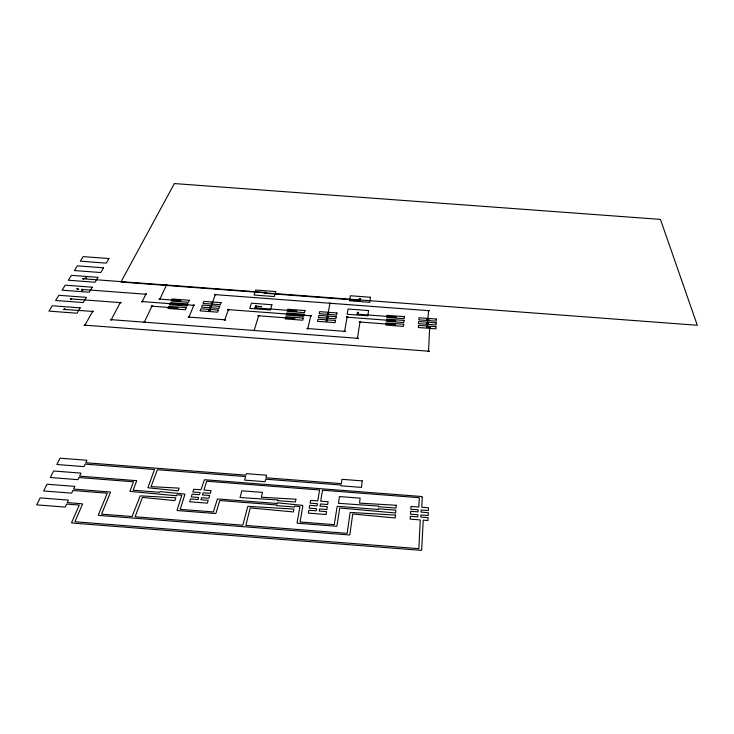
<?xml version="1.0" encoding="UTF-8"?>
<svg xmlns="http://www.w3.org/2000/svg" width="734" height="734" viewBox="0 0 734 734"><rect width="100%" height="100%" fill="white"/><g stroke="black" fill="none" stroke-linecap="round" stroke-linejoin="round"><path stroke-width="1.1" d="M143.616 322.208L145.038 322.244M209.915 310.528L208.529 310.51L209.328 310.216M330.658 303.353L329.327 303.252M265.91 292.481L265.203 292.692M265.653 293.325L264.304 293.297L265.057 293.031M328.63 313.372C325.474 313.675 329.713 312.95 328.162 313.069M259.359 315.813L258.717 315.537M256.716 306.234L256.083 305.94M253.432 330.465L254.854 330.529M256.194 307.922L254.817 307.885L255.588 307.61M311.455 315.813L310.702 316.042M179.38 304.381L178.812 304.069M395.195 320.822L347.081 317.189L344.622 331.346L307.83 328.566L310.757 315.776L228.402 309.656L224.787 319.785L188.968 317.088L193.822 305.307L178.068 304.17L179.454 304.225M429.243 351.265L428.546 350.889M430.39 327.3L429.794 327.566M111.963 319.73L110.54 319.721L111.403 319.4M428.821 319.565L428.151 319.226M429.271 310.675L428.638 310.922M427.16 327.089L428.601 310.656L215.31 294.637L209.484 310.5M427.858 327.116L426.463 327.061M427.546 319.712L426.885 319.345L428.252 319.501M360.651 322.079L360.018 321.758M356.742 338.273L358.164 338.301L357.412 338.567M359.137 300.417L360.449 300.49L359.935 300.151M359.293 299.389L360.633 299.435M358.577 312.436L357.201 312.354M358.293 314.235L356.926 314.189L357.651 313.913M229.1 309.693L228.494 309.39M165.811 285.021L167.159 285.076M224.09 319.795L225.476 319.868L224.943 319.519M160.572 299.169L159.205 299.142L160.012 298.857M347.778 317.244L347.127 316.923M346.751 317.244L348.127 317.244L346.751 317.152M343.925 331.373L345.31 331.438L344.668 331.071M152.654 306.179L151.259 306.106L151.819 306.427M215.98 294.591L215.383 294.38M85.63 325.235L84.19 325.235L85.071 324.905M146.525 294.279L145.818 294.49M81.502 290.279L82.859 290.38M142.341 301.325L141.524 301.619L142.901 301.637M328.777 313.39L328.034 313.601M325.859 320.942L327.236 320.969M65.427 309.28L64.95 309.042M257.955 315.776C258.946 315.097 257.331 316.042 258.579 316.07M63.895 309.473L65.308 309.519M189.078 316.813L188.271 317.125L189.666 317.143M307.895 328.291L307.133 328.584L308.537 328.621M177.995 304.316L179.28 304.482L178.601 304.592M429.005 327.236L430.344 327.226L429.794 327.015M427.922 310.61L429.188 310.565L428.61 310.399M359.256 321.969C360.587 321.253 358.32 322.226 359.908 322.299M357.889 312.409L357.605 314.18L395.58 317.042M93.328 311.491L92.603 311.684M346.393 317.152L347.035 317.455M214.631 294.618L215.209 294.894M82.529 289.737L81.997 289.444L83.364 289.535M141.524 301.555L142.084 301.848M329.997 303.252L326.538 320.914M188.262 317.042L188.877 317.363M307.124 328.502L307.794 328.85M327.401 313.28L328.015 313.069M254.148 330.474L258.662 315.803L294.215 318.483M194.473 305.408L193.758 305.573M255.349 306.142C256.707 305.454 254.423 306.381 255.946 306.463M310.069 315.721L311.445 315.767L310.849 315.51M295.031 314.326C293.536 315.482 297.6 314.372 294.894 314.427M264.561 292.389L265.864 292.371L265.313 292.187M120.936 302.656L120.11 302.867M227.714 309.601C228.898 308.986 226.999 309.84 228.311 309.922M166.49 285.031L159.893 299.114L180.298 300.656M144.332 322.18L151.947 306.161L177.27 308.17M193.134 305.252L194.51 305.289L193.978 305.05M426.885 319.354L427.527 319.18M82.18 290.325L82.685 289.49L145.846 294.233L142.213 301.582L178.692 304.335M145.167 294.187L146.534 294.215L146.038 293.985M64.61 309.473L92.649 311.409L84.915 325.18L428.528 351.182L429.702 327.281L427.133 327.089M64.041 309.216C65.812 308.619 62.95 309.353 64.546 309.574M119.559 302.555L120.945 302.582L120.459 302.353M91.952 311.363L93.365 311.381L92.823 311.143M178.087 304.105L178.903 303.913M82.015 289.416L82.786 289.233M345.283 331.474L344.567 331.621M360.422 300.527L359.825 300.656M225.439 319.914L224.723 320.061M151.314 306.05L152.048 305.894M359.743 298.766C361.495 298.509 358.073 299.178 360.495 299.215M82.758 278.59L83.346 278.535M86.74 278.232L85.924 277.837M355.375 299.986L356.274 300.417M357.109 299.49L358.008 299.922M355.825 300.197L360.018 299.013L359.798 300.399L264.974 293.279L265.24 292.435L83.199 278.782L86.291 278.048M83.566 278.984L83.052 279.021M299.619 315.29L300.279 315.06L299.701 314.758M260.845 306.83L261.561 306.61L260.955 306.307M177.004 308.326L177.646 307.913M209.429 310.766L210.181 310.537L209.585 310.234M395.608 317.308L396.268 317.079L395.608 316.776M428.17 319.758L428.803 319.593L427.454 319.455M395.222 321.097L395.892 320.868L395.222 320.556M294.196 318.758L294.903 318.547L294.334 318.217M294.756 314.886L295.848 314.776L295.242 314.418M177.233 307.794L176.499 308.207M180.032 300.362L179.243 300.564L179.812 300.885M180.188 300.912L180.977 300.711L180.463 300.399M296.059 311.198L296.802 311.014L296.288 310.675M71.17 298.637L71.703 298.949L70.859 299.16M394.782 324.923L395.507 324.722L394.892 324.391M428.491 351.467L429.151 351.366L427.812 351.164M260.873 306.564L256.028 306.206L255.505 307.876L296.123 310.932M357.586 314.446L356.917 314.18M71.014 298.903L120.248 302.61L111.256 319.675L357.458 338.282L359.954 322.033L394.809 324.657M264.901 293.527L264.313 293.316M357.495 337.998L358.164 338.282M111.109 319.951L110.531 319.685M327.869 313.583L327.254 313.326M255.395 308.133L254.808 307.867M159.746 299.371L159.205 299.16M84.731 325.465L84.19 325.19M209.043 310.739L208.539 310.519M77.786 288.545L76.611 288.829M176.729 308.335L177.894 308.051M77.676 289.435L78.877 289.168M77.198 288.682L78.263 289.297M422.224 497.313L421.802 507.249L428.472 507.772L428.362 510.589L421.114 510.029L421.013 512.112L428.28 512.681L428.161 515.525L420.876 514.956L420.775 517.066L428.078 517.635L427.959 520.516L423.261 520.149L421.637 550.142A2.798 1.45 5.1 0 1 421.16 550.353L71.895 523.012A3.019 1.505 -2.7 0 1 71.547 522.736L79.244 505.056L66.601 504.065L65.198 507.084L36.7 504.854L40.177 497.9L68.445 500.102L67.299 502.57L82.025 503.799A2.257 1.101 -2.4 0 1 82.529 504.12L74.914 521.755L418.848 548.674L420.261 519.92L410.196 519.131L410.379 516.259L417.765 516.837L417.875 514.727L410.499 514.149L410.673 511.304L418.031 511.882L418.132 509.791L410.801 509.222L410.976 506.414L418.839 507.029L419.316 497.707L322.529 490.202L320.694 501.157L328.107 501.726L327.667 504.524L320.419 503.964L320.052 506.13L327.318 506.699L326.869 509.524L319.584 508.956L319.235 511.057L326.538 511.626L326.089 514.488L308.326 513.103L308.84 510.24L316.235 510.818L316.593 508.726L309.216 508.148L309.72 505.322L317.079 505.9L317.446 503.735L310.115 503.157L310.61 500.368L317.739 500.927L319.611 489.973L206.676 481.21L203.951 490.046L211.126 490.606L210.3 493.358L203.098 492.798L202.437 494.927L209.658 495.487L208.823 498.267L201.584 497.707L200.942 499.771L208.208 500.331L207.364 503.148L189.711 501.772L190.611 498.964L197.969 499.542L198.611 497.478L191.271 496.909L192.161 494.129L199.483 494.698L200.143 492.569L192.849 492L193.73 489.257L200.997 489.817L204.291 479.944A2.615 1.266 0.4 0 1 204.841 479.742L421.454 496.496A1.477 0.725 4.9 0 1 422.197 496.955L422.224 497.313M136.643 480.99L133.157 490.229L159.718 492.294L159.966 491.615L184.546 494.065A2.34 1.147 -0.2 0 1 184.922 494.321L180.206 509.341L213.41 511.937L217.31 499.203A2.541 1.257 0.6 0 1 217.87 498.992L277.195 503.487L277.342 502.799L302.399 505.359A2 1 2.4 0 1 302.885 505.653L300.078 521.993L334.264 524.663L337.135 506.653A2.367 1.184 3.2 0 1 338.09 506.332L338.264 506.313A1.899 0.945 3.2 0 1 339.099 506.396L378.203 509.479L378.267 508.79L395.855 510.158L395.635 512.993L339.741 507.983L336.897 526.067A2.468 1.257 3.1 0 1 336.401 526.269L297.481 523.232A2.404 1.22 2.3 0 1 297.059 522.957L299.94 506.579L294.527 506.157L294.362 506.992L276.727 505.616L276.874 504.974L219.769 500.524L215.97 513.222A2.257 1.138 0.4 0 1 215.328 513.506L177.435 510.552A2.34 1.165 -0.3 0 1 177.022 510.258L181.821 495.23L176.821 494.844L176.509 495.753L130.404 491.413A2.578 1.248 -1.2 0 1 130.01 491.138L133.469 481.779L78.923 477.54L77.942 479.66L50.352 477.513L53.61 470.989L80.988 473.118L79.584 476.137L136.24 480.651A2.853 1.367 -1.1 0 1 136.597 480.898L136.643 480.99M70.308 298.894L70.996 298.637L70.308 298.876M435.978 326.676L435.895 328.832L418.316 327.502L418.453 325.364L435.978 326.676M436.134 322.841L436.051 324.969L418.563 323.648L418.71 321.529L436.134 322.841M436.28 319.051L436.198 321.153L418.82 319.841L418.958 317.749L436.28 319.051M395.479 515.103L395.25 517.965L352.724 513.993L349.824 534.774A2.431 1.248 3.4 0 1 349.32 534.976L98.622 515.378A2.248 1.119 -2 0 1 98.264 515.112L107.274 493.184L72.895 490.505L71.666 493.147L43.636 490.963L47.013 484.229L74.822 486.394L73.584 489.055L110.146 492.019A2.642 1.284 -1.7 0 1 110.495 492.275L101.576 514.149L132.065 516.534L140.13 496.083A2.257 1.11 -1 0 1 140.662 495.9L175.811 497.808L174.857 500.616L142.442 497.432L135.111 516.773L242.798 525.186L247.743 506.543A1.945 0.973 1.2 0 1 248.248 506.359L293.958 509.084L293.398 511.937L250.211 507.91L245.853 525.425L347.154 533.343L350.109 512.626A2.688 1.349 3.5 0 1 350.595 512.433L395.479 515.103M396.25 505.267L396.03 508.075L378.487 506.708L378.551 506.065L338.457 503.322L339.447 496.551L360.137 498.157L359.541 503.111L396.25 505.267M403.672 324.244L403.489 326.391L385.919 325.061L386.167 322.923L403.672 324.244M404.012 320.428L403.828 322.538L386.359 321.226L386.598 319.116L404.012 320.428M404.342 316.648L404.159 318.739L386.79 317.437L387.029 315.345L404.342 316.648M211.364 306.757L209.97 306.748L211.328 306.83M211.383 303.014L212.768 303.105L211.429 302.958M328.015 317.134L326.621 317.051L328.015 317.134M362.229 480.88L361.44 487.394L341.016 485.816L341.127 485.018L265.653 479.174L265.047 481.706L244.624 480.119L245.569 476.549L157.388 469.714L151.066 486.633L179.096 488.119L178.16 490.863L148.461 487.826A2.349 1.138 -0.8 0 1 147.965 487.523L154.516 469.494L85.172 464.127L84.015 466.604L56.857 464.494L60.014 458.181L86.961 460.264L85.805 462.759L245.927 475.164L246.33 473.659L266.589 475.228L265.983 477.779L341.338 483.623L341.961 479.311L362.229 480.88M368.551 310.555L367.789 315.822L347.145 314.271L348.063 309.014L368.551 310.555M370.45 297.252L369.734 302.307L349.503 300.784L350.384 295.747L370.45 297.252M428.06 323.299L426.674 323.217L428.05 323.281M335.511 320.51L335.108 322.648L317.538 321.327L317.996 319.198L335.511 320.51M336.236 316.712L335.842 318.822L318.373 317.501L318.822 315.4L336.236 316.712M336.961 312.95L336.557 315.033L319.189 313.721L319.639 311.647L336.961 312.95M295.903 499.23L295.352 502.01L277.819 500.652L277.957 500.01L240.036 497.524L241.816 490.789L262.497 492.395L261.341 497.23L295.903 499.23M303.234 318.079L302.72 320.207L285.168 318.886L285.728 316.767L303.234 318.079M304.142 314.29L303.637 316.391L286.177 315.079L286.737 312.987L304.142 314.29M305.032 310.546L304.537 312.62L287.178 311.317L287.737 309.243L305.032 310.546M271.919 304.738L270.387 309.968L249.743 308.408L251.441 303.197L271.919 304.738M275.782 291.536L274.314 296.554L254.092 295.031L255.716 290.031L275.782 291.536M218.337 310.097L217.558 312.179L200.088 310.867L200.914 308.785L218.337 310.097M219.723 306.362L218.952 308.427L201.584 307.124L202.4 305.06L219.723 306.362M221.09 302.674L220.338 304.72L203.061 303.417L203.868 301.38L221.09 302.674M186.225 307.674L185.344 309.757L167.884 308.445L168.82 306.362L186.225 307.674M187.794 303.959L186.922 306.014L169.563 304.711L170.49 302.656L187.794 303.959M189.344 300.279L188.482 302.316L171.224 301.023L172.132 298.986L189.344 300.279M174.371 183.564L120.927 282.021L697.3 325.281L660.435 219.393L174.371 183.564M80.171 307.849L77.033 313.225L48.93 311.106L52.288 305.748L80.171 307.849M86.3 297.353L83.263 302.564L55.6 300.472L58.858 295.288L86.3 297.353M92.227 287.196L89.282 292.233L62.06 290.187L65.216 285.168L92.227 287.196M97.971 277.351L95.117 282.232L68.326 280.223L71.382 275.351L97.971 277.351M103.54 267.8L100.778 272.534L74.391 270.562L77.354 265.836L103.54 267.8M108.944 258.542L106.265 263.139L80.272 261.194L83.153 256.616L108.944 258.542"/></g></svg>
